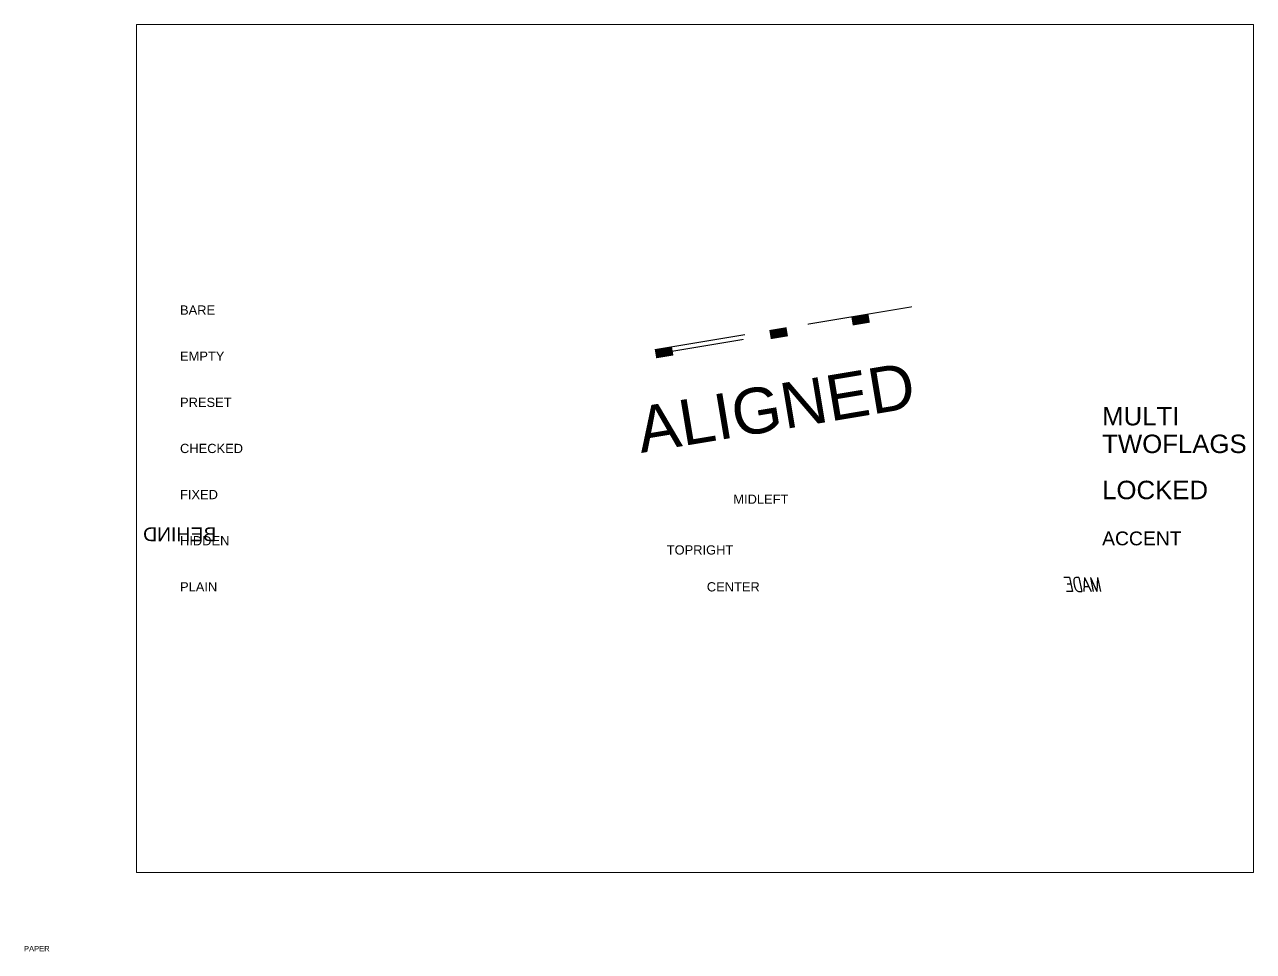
# Paper-space layout 'Layout1' of a CAD drawing. Header units: millimetres. Extents: x 5 to 231, y 5 to 176.
# The model-space entities are those that its viewports show. They can reach past a viewport. Long polylines and large blocks are cut down to what shows.
import ezdxf
from ezdxf.enums import TextEntityAlignment as Align

# ---------------------------------------------------------------- set-up
doc = ezdxf.new("R2010")
doc.units = ezdxf.units.MM
doc.linetypes.add('DASHED', pattern=[19.049999999999997, 12.7, -6.349999999999999])
doc.layers.add('notes', color=3, linetype='Continuous')
doc.styles.get("Standard").update_dxf_attribs({"font": 'arial.ttf'})
doc.styles.add('tall', font='txt.shx')

msp = doc.modelspace()

# ---------------------------------------------------------------- texts
for tag, p, s, height in [('BARE', (0, 30), 'no prompt', 1), ('EMPTY', (0, 25), '', 1), ('LOCKED', (100, 10), 'locked', 2), ('ACCENT', (100, 5), 'café 中', 1.5), ('PLAIN', (0, 0), 'plain', 1)]:
    msp.add_attdef(tag, p, s, height=height)
at = {"width": 14.51860936082252}
msp.add_attdef('FIT', text='fit', height=1, rotation=9.462322208025617, dxfattribs=at).set_placement((50, 25), (80, 30), align=Align.FIT)
msp.add_attdef('ALIGNED', text='aligned', height=4.959031180857073, rotation=9.462322208025617).set_placement((50, 15), (80, 20), align=Align.ALIGNED)
for tag, p, s, height, flags in [('PRESET', (0, 20), 'preset', 1, 8), ('CHECKED', (0, 15), 'checked', 1, 4), ('TWOFLAGS', (100, 15), 'two flags', 2, 5), ('FIXED', (0, 10), 'fixed', 1, 2), ('HIDDEN', (0, 5), 'hidden', 1, 1)]:
    msp.add_attdef(tag, p, s, height=height, dxfattribs=dict(flags=flags))
msp.add_attdef('MULTI', text='', height=2).set_placement((100, 20), align=Align.TOP_LEFT)
msp.add_attdef('MIDLEFT', text='middle left', height=1).set_placement((60, 10), align=Align.MIDDLE_LEFT)
at = {"extrusion": (0, 0, -1)}
msp.add_attdef('BEHIND', text='behind', height=1.5, dxfattribs=at).set_placement((4, 5, 3), align=Align.BOTTOM_RIGHT)
msp.add_attdef('TOPRIGHT', text='top right', height=1).set_placement((60, 5), align=Align.TOP_RIGHT)
msp.add_attdef('CENTER', text='center', height=1).set_placement((60, 0), align=Align.CENTER)
at = {"layer": 'notes', "color": 1, "linetype": 'DASHED', "style": 'tall', "oblique": 11.45915590261646, "text_generation_flag": 2, "width": 0.75}
msp.add_attdef('MADE', (100, 0), 'made', height=1.5, dxfattribs=at)

psp = doc.layouts.get("Layout1")

# ---------------------------------------------------------------- texts
psp.add_attdef('PAPER', (5, 5), 'on paper', height=1)

# ---------------------------------------------------------------- viewports
at = {"layer": '0'}
psp.add_viewport(center=(128.5, 97.5), size=(205.6, 156), view_center_point=(55.83901773533424, 15.48431105047749), view_height=91.91368530382316, dxfattribs=at)

doc.saveas('drawing.dxf')
